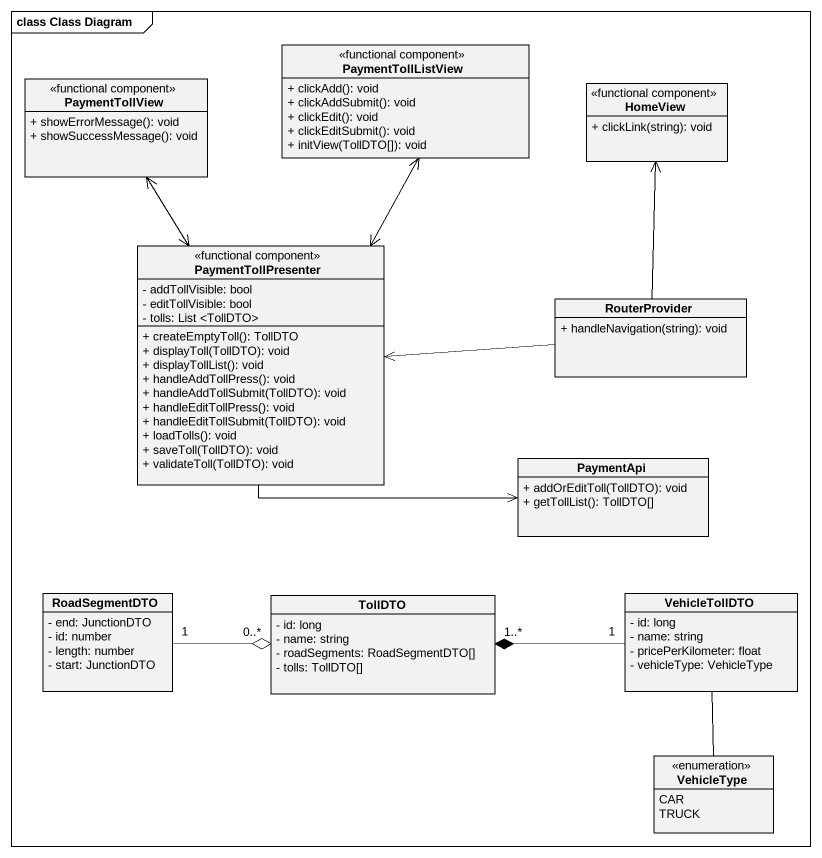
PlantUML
@startuml
mainframe class Class Diagram
hide circle
hide empty members
skinparam classAttributeIconSize 0
class PaymentTollView <<functional component>> {
  + showErrorMessage(): void
  + showSuccessMessage(): void
}
class PaymentTollListView <<functional component>> {
  + clickAdd(): void
  + clickAddSubmit(): void
  + clickEdit(): void
  + clickEditSubmit(): void
  + initView(TollDTO[]): void
}
class HomeView <<functional component>> {
  + clickLink(string): void
}
class PaymentTollPresenter <<functional component>> {
  - addTollVisible: bool
  - editTollVisible: bool
  - tolls: List <TollDTO>
  + createEmptyToll(): TollDTO
  + displayToll(TollDTO): void
  + displayTollList(): void
  + handleAddTollPress(): void
  + handleAddTollSubmit(TollDTO): void
  + handleEditTollPress(): void
  + handleEditTollSubmit(TollDTO): void
  + loadTolls(): void
  + saveToll(TollDTO): void
  + validateToll(TollDTO): void
}
class RouterProvider {
  + handleNavigation(string): void
}
class PaymentApi {
  + addOrEditToll(TollDTO): void
  + getTollList(): TollDTO[]
}
class RoadSegmentDTO {
  - end: JunctionDTO
  - id: number
  - length: number
  - start: JunctionDTO
}
class VehicleTollDTO {
  - id: long
  - name: string
  - pricePerKilometer: float
  - vehicleType: VehicleType
}
class TollDTO {
  - id: long
  - name: string
  - roadSegments: RoadSegmentDTO[]
  - tolls: TollDTO[]
}
enum VehicleType {
  CAR
  TRUCK
}
PaymentTollPresenter <-up-> PaymentTollView
PaymentTollPresenter <-up-> PaymentTollListView
PaymentTollPresenter -right-> PaymentApi
RouterProvider -up-> HomeView
RouterProvider -left-> PaymentTollPresenter
RoadSegmentDTO "1" -right-o "0..*" TollDTO
VehicleTollDTO "1" -left-* "1..*" TollDTO
VehicleTollDTO -- VehicleType
@enduml
